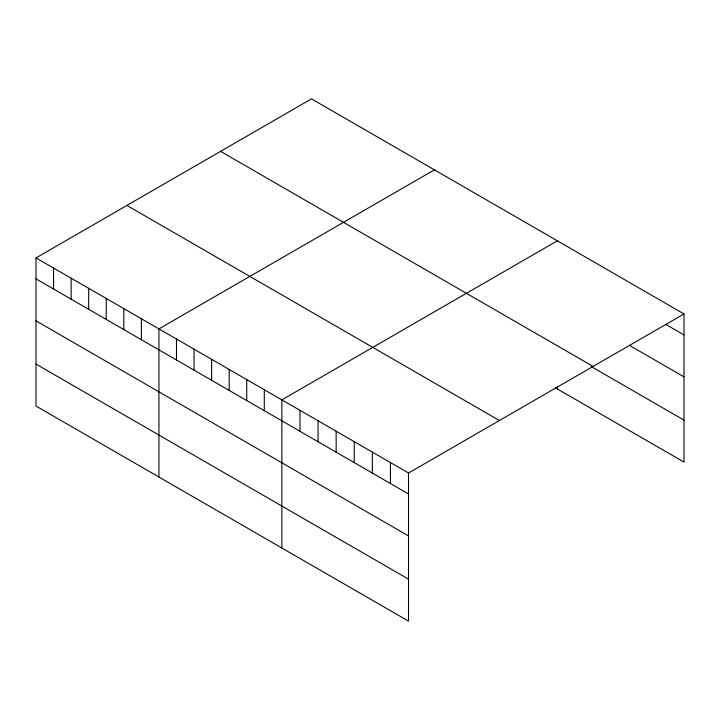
<?xml version="1.0" encoding="UTF-8"?>
<svg xmlns="http://www.w3.org/2000/svg" width="720" height="720" viewBox="0 0 720 720"><rect width="100%" height="100%" fill="white"/><g stroke="black" fill="none" stroke-linecap="round" stroke-linejoin="round"><path stroke-width="1.08" d="M36 257.922L408.519 472.995L408.519 621.126L36 406.053L36 257.922L311.481 98.874L684 313.947L684 462.078L555.498 387.891M434.412 169.848L158.931 328.896L158.931 477.027M557.343 240.822L281.862 399.87L281.862 548.001M408.519 472.995L684 313.947M665.91 324.468L684 334.908M629.721 345.537L684 376.875M220.572 151.362L593.091 366.435M591.624 366.786L684 420.111M126.909 205.434L499.428 420.507M36 278.883L408.519 493.956M36 320.85L408.519 535.923M36 364.086L408.519 579.159M557.343 386.802L557.343 388.953M390.429 462.546L390.429 483.507M372.339 452.106L372.339 473.067M354.24 441.657L354.24 462.618M336.15 431.208L336.15 452.169M318.051 420.759L318.051 441.72M299.961 410.319L299.961 431.28M264.303 389.727L264.303 410.688M246.744 379.593L246.744 400.554M229.176 369.45L229.176 390.411M211.617 359.316L211.617 380.277M194.058 349.173L194.058 370.134M176.49 339.03L176.49 360M141.372 318.753L141.372 339.714M123.813 308.619L123.813 329.58M106.245 298.476L106.245 319.437M88.686 288.342L88.686 309.303M71.127 278.199L71.127 299.16M53.559 268.056L53.559 289.026"/></g></svg>
